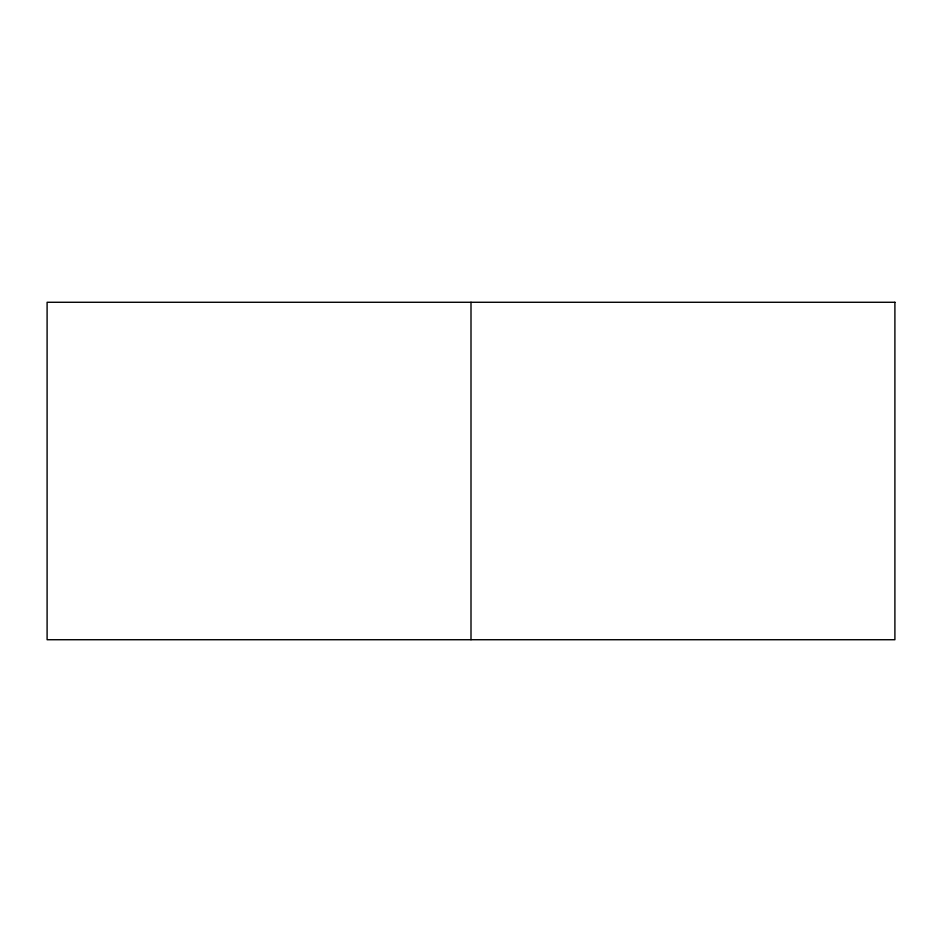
<?xml version="1.0" encoding="UTF-8"?>
<svg xmlns="http://www.w3.org/2000/svg" width="942" height="942" viewBox="0 0 942 942"><rect width="100%" height="100%" fill="white"/><g stroke="black" fill="none" stroke-linecap="round" stroke-linejoin="round"><path stroke-width="1.41" d="M471 302.276L471 639.724M894.9 302.276L47.1 302.276L47.1 639.724L894.9 639.724L894.9 302.276"/></g></svg>
